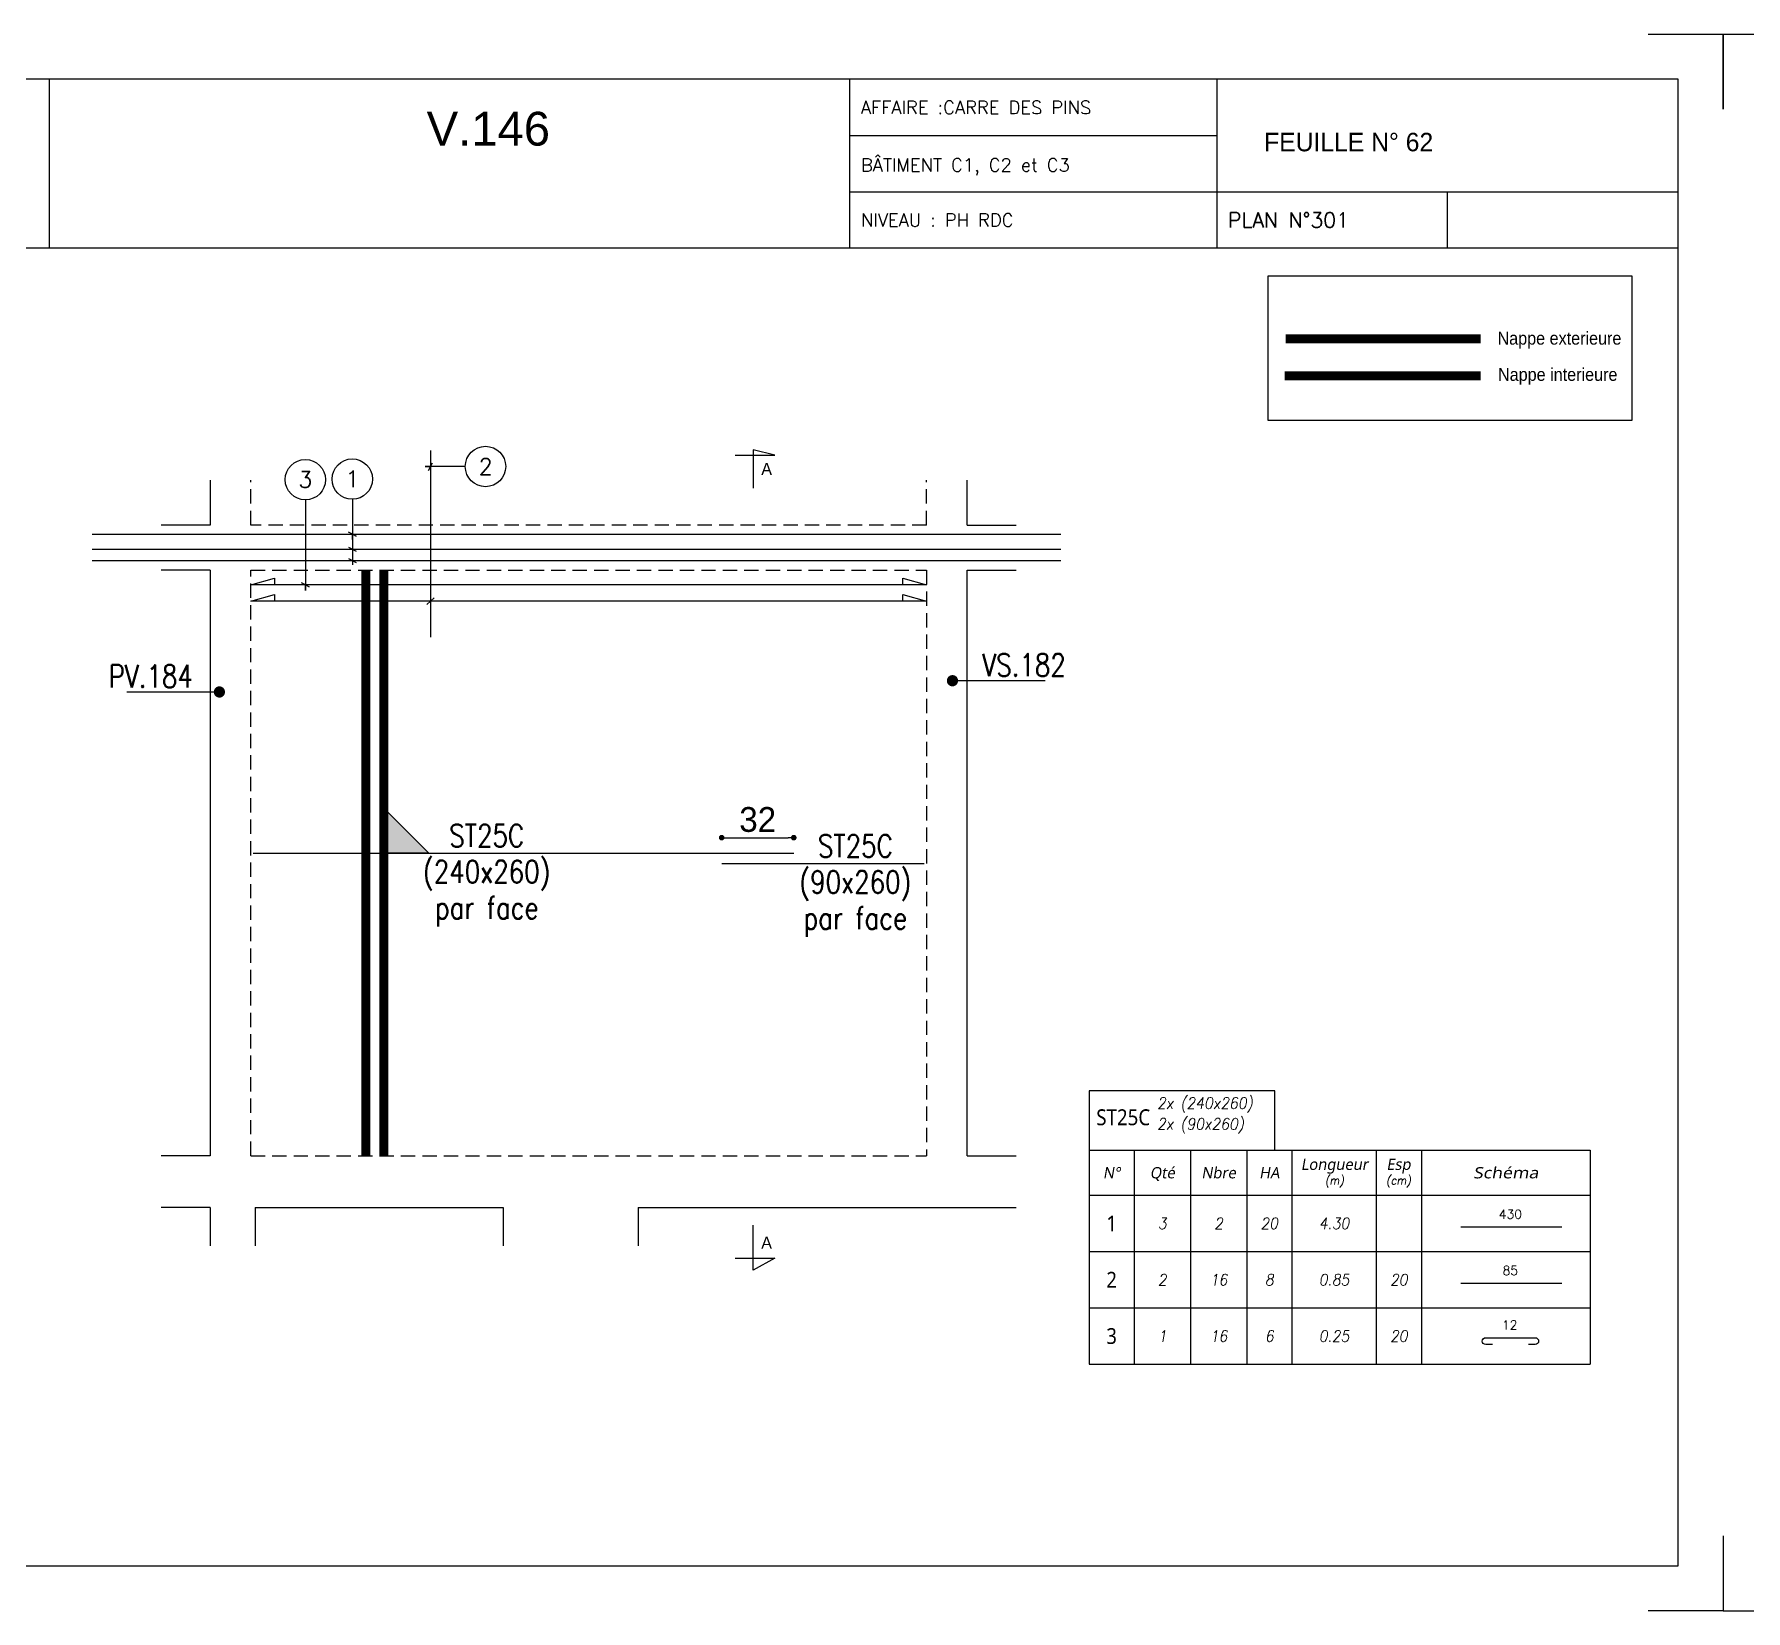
# Model space of a CAD drawing. Header units: metres. Extents: x -5618 to 118954, y -306 to 4637.
# Drawn here: x 54911 to 55671, y 894 to 1594 of the extents above; entities that cross this region are included whole.
import ezdxf
from ezdxf.enums import TextEntityAlignment as Align

# ---------------------------------------------------------------- set-up
doc = ezdxf.new("R2010")
doc.units = ezdxf.units.M
doc.linetypes.add('CACHE', pattern=[9.525, 6.35, -3.175])
for name, color, linetype in [('COTATION', 1, 'Continuous'), ('GO-CARTOUCHE', 7, 'Continuous'), ('GO-FER-HA', 140, 'Continuous'), ('GO-TEXTE', 9, 'Continuous'), ('GO-TEXTE-FER', 3, 'Continuous'), ('STR_COTATION', 1, 'Continuous'), ('STR_TS', 22, 'Continuous'), ('STR_TS_TXT', 7, 'Continuous'), ('STR_VOI-POT', 6, 'Continuous')]:
    doc.layers.add(name, color=color, linetype=linetype)
doc.layers.add('Kofragna_forma', color=7, linetype='Continuous', lineweight=70)
doc.styles.add('ARIAL', font='ARIAL.TTF')
doc.styles.add('Lucida', font='LSANSI.TTF')
doc.styles.add('schéma', font='simplex.shx')
doc.styles.add('Tableau', font='romans.shx', dxfattribs={"width": 0.9, "oblique": 10})
doc.styles.add('Tableau2', font='trebuc.TTF', dxfattribs={"width": 0.9, "oblique": 10})
doc.styles.add('TEXTE', font='romans.shx')
doc.styles.add('TEXTE TS', font='romans.shx', dxfattribs={"width": 0.7, "oblique": 15})
doc.styles.add('TEXTEBA', font='ARIAL.TTF')
doc.dimstyles.new('COUPE-20', dxfattribs={"dimscale": 0.5, "dimtxt": 22, "dimasz": 5, "dimexe": 0.05, "dimexo": 0, "dimgap": 5, "dimtad": 1, "dimdec": 0, "dimdsep": 46, "dimtxsty": 'Standard', "dimblk1": 'DOT', "dimblk2": 'DOT', "dimsah": 1, "dimcen": 0, "dimdle": 150, "dimclrd": 1, "dimclre": 1, "dimclrt": 7, "dimadec": 0, "dimazin": 0, "dimtfac": 1, "dimtdec": 0, "dimtix": 1, "dimtmove": 2, "dimatfit": 3, "dimldrblk": 'DOT', "dimfxl": 0, "dimtvp": 1, "dimtolj": 1, "dimtzin": 0, "dimarcsym": 0})

# ---------------------------------------------------------------- blocks, each defined once
blk = doc.blocks.new('ime')
at = {"layer": 'COTATION', "const_width": 2.5}
blk.add_lwpolyline([(1.25, 0, -1), (-1.25, 0, -1)], format="xyb", close=True, dxfattribs=at)
at = {"layer": 'COTATION'}
blk.add_lwpolyline([(41.09, 0), (0, 0)], dxfattribs=at)
at = {"layer": 'COTATION', "color": 7, "style": 'TEXTE TS', "width": 0.8}
blk.add_attdef('NAME', (9.08, 2), '', height=10, dxfattribs=at)
blk = doc.blocks.new('mrega')
at = {"layer": 'STR_TS_TXT', "style": 'TEXTE TS', "width": 0.8}
for tag, p in [('ST10', (14.48, 0)), ('DIM', (14.48, -16)), ('NOTE', (14.48, -32))]:
    blk.add_attdef(tag, text='', height=10, dxfattribs=at).set_placement(p, align=Align.CENTER)
blk = doc.blocks.new('A$C6F247267')
blk.add_hatch(color=256).paths.add_polyline_path([(0, -0.2), (-0.2, 0), (0, 0)])
blk.add_lwpolyline([(-0.2, 0), (0, 0), (0, -0.2), (-0.2, 0)])
blk = doc.blocks.new('_DOT')
at = {"color": 0, "linetype": 'ByBlock'}
blk.add_line((-0.5, 0), (-1, 0), dxfattribs=at)
at = {"color": 0, "linetype": 'ByBlock', "const_width": 0.5}
blk.add_lwpolyline([(-0.25, 0, 1), (0.25, 0, 1)], format="xyb", close=True, dxfattribs=at)
blk = doc.blocks.new('*D1390')
at = {"layer": 'DEFPOINTS', "color": 0, "linetype": 'ByBlock', "lineweight": -3, "ltscale": 4.5}
for p in [(55248.09, 1237.01), (55216.09, 1225.53, 187.69), (55248.09, 1230.1, 187.69)]:
    blk.add_point(p, dxfattribs=at)
at = {"layer": 'STR_COTATION', "color": 1, "linetype": 'ByBlock', "lineweight": -2, "ltscale": 4.5}
for p, q in [((55216.09, 1237.03), (55216.09, 1237.03)), ((55218.59, 1237.01), (55245.59, 1237.01)), ((55248.09, 1237.03), (55248.09, 1237.03))]:
    blk.add_line(p, q, dxfattribs=at)
at = {"layer": 'STR_COTATION', "color": 1, "linetype": 'ByBlock', "lineweight": -2, "ltscale": 4.5, "xscale": 2.5, "yscale": 2.5, "zscale": 2.5, "rotation": 180}
blk.add_blockref('_DOT', (55216.09, 1237.01), dxfattribs=at)
at = {"layer": 'STR_COTATION', "color": 1, "linetype": 'ByBlock', "lineweight": -2, "ltscale": 4.5, "xscale": 2.5, "yscale": 2.5, "zscale": 2.5}
blk.add_blockref('_DOT', (55248.09, 1237.01), dxfattribs=at)
at = {"layer": 'STR_COTATION', "color": 7, "linetype": 'ByBlock', "lineweight": -3, "ltscale": 4.5, "insert": (55232.09, 1245.01), "char_height": 11, "attachment_point": 5}
blk.add_mtext('\\A1;32', dxfattribs=at)
blk = doc.blocks.new('Barre libre')
at = {"layer": 'GO-TEXTE-FER'}
for p, q in [((0, 0), (0, -1)), ((0, 0), (8.9, 0)), ((0.8, 0), (0.8, -1)), ((1.8, 0), (1.8, -1)), ((2.8, 0), (2.8, -1)), ((3.6, 0), (3.6, -1)), ((5.1, 0), (5.1, -1)), ((5.9, 0), (5.9, -1)), ((8.9, 0), (8.9, -1)), ((0, -1), (8.9, -1))]:
    blk.add_line(p, q, dxfattribs=at)
at = {"layer": 'GO-TEXTE-FER', "color": 1}
blk.add_line((6.603, -0.563), (8.394, -0.563), dxfattribs=at)
at = {"layer": 'GO-TEXTE-FER', "color": 1, "style": 'Tableau'}
blk.add_attdef('Longueur', text='', height=0.16, dxfattribs=at).set_placement((7.481, -0.336), align=Align.MIDDLE_CENTER)
at = {"layer": 'GO-TEXTE-FER', "style": 'Tableau2', "width": 0.9}
blk.add_attdef('NUMERO', text='', height=0.28, dxfattribs=at).set_placement((0.4, -0.5), align=Align.MIDDLE_CENTER)
at = {"layer": 'GO-TEXTE-FER', "style": 'Tableau', "oblique": 10, "width": 0.9}
for tag, p in [('QUANTITE', (1.3, -0.5)), ('NOMBRE', (2.3, -0.5)), ('NUANCE', (3.2, -0.5)), ('LONGUEUR', (4.35, -0.5)), ('ESPACEMENTS', (5.5, -0.5))]:
    blk.add_attdef(tag, text='', height=0.2, dxfattribs=at).set_placement(p, align=Align.MIDDLE_CENTER)
blk = doc.blocks.new('Désignation')
at = {"layer": 'GO-TEXTE-FER'}
for p, q in [((0, 0.8), (8.9, 0.8)), ((0, 0.8), (0, 0)), ((0.8, 0.8), (0.8, 0)), ((1.8, 0.8), (1.8, 0)), ((2.8, 0.8), (2.8, 0)), ((3.6, 0.8), (3.6, 0)), ((5.1, 0.8), (5.1, 0)), ((5.9, 0.8), (5.9, 0)), ((8.9, 0.8), (8.9, 0)), ((0, 0), (8.9, 0))]:
    blk.add_line(p, q, dxfattribs=at)
at = {"layer": 'GO-TEXTE-FER', "style": 'Tableau2', "oblique": 10}
for s, p in [('Longueur', (4.356, 0.55)), ('Esp', (5.494, 0.55)), ('N°', (0.4, 0.4)), ('Qté', (1.3, 0.4)), ('Nbre', (2.3, 0.4)), ('HA', (3.2, 0.4))]:
    blk.add_text(s, height=0.2, dxfattribs=at).set_placement(p, align=Align.MIDDLE_CENTER)
at = {"layer": 'GO-TEXTE-FER', "color": 7, "style": 'Tableau', "oblique": 10, "width": 0.9}
for s, p in [('(m)', (4.356, 0.265)), ('(cm)', (5.494, 0.265))]:
    blk.add_text(s, height=0.15, dxfattribs=at).set_placement(p, align=Align.MIDDLE_CENTER)
at = {"layer": 'GO-TEXTE-FER', "style": 'Tableau2', "oblique": 10, "width": 1.2}
blk.add_text('Schéma', height=0.2, dxfattribs=at).set_placement((7.4, 0.4), align=Align.MIDDLE_CENTER)
blk = doc.blocks.new('Epingle')
at = {"layer": 'GO-TEXTE-FER'}
for p, q in [((0, 0), (0, -1)), ((0, 0), (8.9, 0)), ((0.8, 0), (0.8, -1)), ((1.8, 0), (1.8, -1)), ((2.8, 0), (2.8, -1)), ((3.6, 0), (3.6, -1)), ((5.1, 0), (5.1, -1)), ((5.9, 0), (5.9, -1)), ((8.9, 0), (8.9, -1)), ((0, -1), (8.9, -1))]:
    blk.add_line(p, q, dxfattribs=at)
at = {"layer": 'GO-TEXTE-FER', "color": 1}
blk.add_lwpolyline([(7.162, -0.65), (7.042, -0.65, -1), (7.042, -0.53), (7.922, -0.53, -1), (7.922, -0.65), (7.802, -0.65)], format="xyb", dxfattribs=at)
at = {"layer": 'GO-TEXTE-FER', "color": 1, "style": 'Tableau'}
blk.add_attdef('Longueur', text='', height=0.16, dxfattribs=at).set_placement((7.469, -0.303), align=Align.MIDDLE_CENTER)
at = {"layer": 'GO-TEXTE-FER', "style": 'Tableau2', "width": 0.9}
blk.add_attdef('NUMERO', text='', height=0.28, dxfattribs=at).set_placement((0.4, -0.5), align=Align.MIDDLE_CENTER)
at = {"layer": 'GO-TEXTE-FER', "style": 'Tableau', "oblique": 10, "width": 0.9}
for tag, p in [('QUANTITE', (1.3, -0.5)), ('NOMBRE', (2.3, -0.5)), ('NUANCE', (3.2, -0.5)), ('LONGUEUR', (4.35, -0.5)), ('ESPACEMENTS', (5.5, -0.5))]:
    blk.add_attdef(tag, text='', height=0.2, dxfattribs=at).set_placement(p, align=Align.MIDDLE_CENTER)

msp = doc.modelspace()

# ---------------------------------------------------------------- linework, layer by layer
for p, q in [((55272.91, 1573.71), (55272.91, 1498.77)), ((55435.88, 1573.74), (55435.88, 1498.77)), ((55272.91, 1548.71), (55435.88, 1548.71)), ((55272.91, 1523.72), (55435.88, 1523.72)), ((55435.88, 1523.74), (55640.73, 1523.74)), ((55538.21, 1523.74), (55538.21, 1498.77))]:
    msp.add_line(p, q)
for points in [[(55627.4, 1593.71), (55660.73, 1593.71), (55660.73, 1560.38)], [(55660.73, 1560.38), (55660.73, 1593.71), (55694.06, 1593.71)], [(54917.47, 1573.71), (54917.47, 1498.77)], [(55640.73, 1498.77), (54690.82, 1498.77)], [(55660.73, 927.11), (55660.73, 893.78), (55627.4, 893.78)], [(55660.73, 927.11), (55660.73, 893.78), (55694.06, 893.78)]]:
    msp.add_lwpolyline(points)
msp.add_lwpolyline([(54690.82, 1573.71), (54690.82, 913.78), (55640.73, 913.78), (55640.73, 1573.71)], close=True)
at = {"layer": 'COTATION'}
msp.add_line((55085.13, 1340.49, 187.69), (55088.48, 1343.44, 187.69), dxfattribs=at)
at = {"layer": 'COTATION', "elevation": 187.69}
for points in [[(55296.44, 1349.2), (55296.44, 1352.2), (55307, 1349.2), (55007.04, 1349.2), (55017.6, 1352.2), (55017.6, 1349.2)], [(55296.44, 1341.97), (55296.44, 1344.97), (55307, 1341.97), (55007.04, 1341.97), (55017.6, 1344.97), (55017.6, 1341.97)]]:
    msp.add_lwpolyline(points, dxfattribs=at)
at = {"layer": 'GO-FER-HA'}
for p, q in [((55052.13, 1369.37, 187.69), (55052.13, 1363.19, 187.69)), ((55050.44, 1365.97, 187.69), (55053.83, 1364.18, 187.69)), ((55050.44, 1360.98, 187.69), (55053.83, 1359.19, 187.69)), ((55052.13, 1364.38, 187.69), (55052.13, 1358.2, 187.69))]:
    msp.add_line(p, q, dxfattribs=at)
at = {"layer": 'GO-FER-HA', "elevation": 187.69}
for points in [[(55102.27, 1401.84, -512.322006), (55102.27, 1401.77), (55084.41, 1401.77), (55086.81, 1401.77), (55085.91, 1400.07), (55087.7, 1403.47)], [(55031.24, 1386.97, -512.322006), (55031.31, 1386.97), (55031.31, 1346.8), (55031.31, 1349.2), (55033, 1348.3), (55029.61, 1350.1)], [(55052.06, 1387.24, -512.322006), (55052.13, 1387.24), (55052.13, 1369.37), (55052.13, 1371.77), (55053.83, 1370.87), (55050.44, 1372.67)]]:
    msp.add_lwpolyline(points, format="xyb", dxfattribs=at)
at = {"layer": 'GO-TEXTE', "elevation": 187.69, "flags": 128}
for points in [[(55222.1, 1406.86), (55239.75, 1406.85), (55230.07, 1409.14), (55230.06, 1392.22)], [(55222.08, 1050.28), (55239.72, 1050.28), (55230.05, 1045), (55230.05, 1064.92)]]:
    msp.add_lwpolyline(points, dxfattribs=at)
at = {"layer": 'GO-TEXTE-FER'}
msp.add_lwpolyline([(55379.21, 1098.25), (55461.71, 1098.25), (55461.71, 1124.68), (55379.21, 1124.68)], close=True, dxfattribs=at)
at = {"layer": 'Kofragna_forma', "color": 4, "lineweight": -3}
for p, q in [((54989.04, 1395.79, 187.69), (54989.04, 1375.79, 187.69)), ((55325.09, 1375.79, 187.69), (55325.09, 1395.79, 187.69)), ((54989.04, 1375.79, 187.69), (54967.25, 1375.79, 187.69)), ((55325.09, 1375.79, 187.69), (55346.79, 1375.79, 187.69)), ((54989.04, 1355.79, 187.69), (54967.25, 1355.79, 187.69)), ((54989.04, 1355.79, 187.69), (54989.04, 1156.79, 187.69)), ((55325.09, 1355.79, 187.69), (55346.79, 1355.79, 187.69)), ((55325.09, 1095.79, 187.69), (55325.09, 1355.79, 187.69)), ((54989.04, 1156.79, 187.69), (54989.04, 1095.79, 187.69)), ((54989.04, 1095.79, 187.69), (54967.25, 1095.79, 187.69)), ((55325.09, 1095.79, 187.69), (55346.79, 1095.79, 187.69)), ((54989.04, 1072.79, 187.69), (54967.25, 1072.79, 187.69)), ((54989.04, 1072.79, 187.69), (54989.04, 1055.79, 187.69)), ((55009.04, 1072.79, 187.69), (55119.04, 1072.79, 187.69)), ((55009.04, 1072.79, 187.69), (55009.04, 1055.79, 187.69)), ((55119.04, 1072.79, 187.69), (55119.04, 1055.79, 187.69)), ((55179.04, 1072.79, 187.69), (55346.79, 1072.79, 187.69)), ((55179.04, 1072.79, 187.69), (55179.04, 1055.79, 187.69))]:
    msp.add_line(p, q, dxfattribs=at)
at = {"layer": 'Kofragna_forma', "linetype": 'CACHE', "lineweight": -3}
for p, q in [((55007.04, 1375.79, 187.69), (55007.04, 1395.79, 187.69)), ((55307, 1375.79, 187.69), (55307, 1395.79, 187.69)), ((55307, 1375.79, 187.69), (55007.04, 1375.79, 187.69)), ((55007.04, 1095.79, 187.69), (55007.04, 1355.79, 187.69)), ((55007.04, 1355.79, 187.69), (55307, 1355.79, 187.69)), ((55307, 1355.79, 187.69), (55307, 1095.79, 187.69)), ((55007.04, 1095.79, 187.69), (55307, 1095.79, 187.69))]:
    msp.add_line(p, q, dxfattribs=at)
at = {"layer": 'STR_TS', "color": 3}
for p, q in [((55008.04, 1230.1, 187.69), (55248.09, 1230.1, 187.69)), ((55216.09, 1225.53, 187.69), (55306, 1225.53, 187.69))]:
    msp.add_line(p, q, dxfattribs=at)
at = {"layer": 'STR_TS', "color": 7}
msp.add_lwpolyline([(55458.66, 1486.45), (55620.21, 1486.45), (55620.21, 1422.16), (55458.66, 1422.16)], close=True, dxfattribs=at)
at = {"layer": 'STR_TS', "linetype": 'CACHE', "ltscale": 2, "const_width": 4}
msp.add_lwpolyline([(55553.08, 1458.45), (55466.53, 1458.45)], dxfattribs=at)
at = {"layer": 'STR_TS', "const_width": 4}
msp.add_lwpolyline([(55553.08, 1442), (55465.96, 1442)], dxfattribs=at)
at = {"layer": 'STR_TS', "linetype": 'ByBlock', "ltscale": 2, "const_width": 4, "elevation": 187.69}
msp.add_lwpolyline([(55058.08, 1095.79), (55058.08, 1355.79)], dxfattribs=at)
at = {"layer": 'STR_TS', "linetype": 'CACHE', "ltscale": 2, "const_width": 4, "elevation": 187.69}
msp.add_lwpolyline([(55066.13, 1095.79), (55066.13, 1355.79)], dxfattribs=at)
at = {"layer": 'STR_VOI-POT'}
for p, q in [((55086.81, 1408.96, 187.69), (55086.81, 1325.96, 187.69)), ((54936.63, 1371.77, 187.69), (55366.59, 1371.77, 187.69)), ((54936.63, 1365.08, 187.69), (55366.59, 1365.08, 187.69)), ((54936.63, 1360.09, 187.69), (55366.59, 1360.09, 187.69))]:
    msp.add_line(p, q, dxfattribs=at)

# ---------------------------------------------------------------- block references
at = {"layer": 'COTATION'}
ref = msp.add_blockref('ime', (55318.55, 1306.69, 187.69), dxfattribs=at)
ref.add_attrib('NAME', 'VS.182', (55331.82, 1308.69, 187.69), dxfattribs={"color": 7, "height": 10, "style": 'TEXTE TS', "width": 0.8})
ref = msp.add_blockref('ime', (54993.11, 1301.69, 187.69), dxfattribs=dict(at, xscale=-1))
ref.add_attrib('NAME', 'PV.184', (54943.95, 1303.69, 187.69), dxfattribs={"color": 7, "height": 10, "style": 'TEXTE TS', "width": 0.8})
at = {"layer": 'GO-FER-HA', "xscale": 25, "yscale": 25, "zscale": 25}
msp.add_blockref('Désignation', (55379.21, 1078.25), dxfattribs=at)
at = {"layer": 'GO-TEXTE-FER', "xscale": 25, "yscale": 25, "zscale": 25}
for name, p, values in [('Barre libre', (55379.21, 1078.25), {'NUMERO': '1', 'QUANTITE': '3', 'NOMBRE': '2', 'NUANCE': '20', 'Longueur': '430', 'LONGUEUR': '4.30'}), ('Barre libre', (55379.21, 1053.25), {'NUMERO': '2', 'QUANTITE': '2', 'NOMBRE': '16', 'NUANCE': '8', 'Longueur': '85', 'LONGUEUR': '0.85', 'ESPACEMENTS': '20'}), ('Epingle', (55379.21, 1028.25), {'NUMERO': '3', 'QUANTITE': '1', 'NOMBRE': '16', 'NUANCE': '6', 'Longueur': '12', 'LONGUEUR': '0.25', 'ESPACEMENTS': '20'})]:
    msp.add_blockref(name, p, dxfattribs=at).add_auto_attribs(values)
at = {"layer": 'STR_TS', "xscale": 100, "yscale": 100, "zscale": 100, "rotation": 180}
msp.add_blockref('A$C6F247267', (55066.13, 1230.1, 210.23), dxfattribs=at)
at = {"layer": 'STR_TS_TXT'}
for p, values in [((55097.32, 1232.93, 375.38), {'NOTE': 'par face', 'ST10': 'ST25C', 'DIM': '(240x260)'}), ((55260.97, 1228.34), {'NOTE': 'par face', 'ST10': 'ST25C', 'DIM': '(90x260)'})]:
    msp.add_blockref('mrega', p, dxfattribs=at).add_auto_attribs(values)

# ---------------------------------------------------------------- texts
for s, height, style, p in [('V.146', 15, 'ARIAL', (55085.13, 1544.27)), ('AFFAIRE :CARRE DES PINS', 5.8328, 'schéma', (55277.91, 1558.3)), ('BÂTIMENT C1, C2 et C3', 5.8328, 'schéma', (55277.91, 1532.74)), ('NIVEAU : PH RDC', 5.8328, 'schéma', (55277.91, 1508.3)), ('PLAN N°301', 6.666, 'schéma', (55440.88, 1507.89))]:
    msp.add_text(s, height=height, dxfattribs=dict(style=style)).set_placement(p)
at = {"linetype": 'ByBlock', "lineweight": -3, "ltscale": 4.5}
msp.add_text('FEUILLE N° 62', height=8.2, dxfattribs=at).set_placement((55456.88, 1541.74))
at = {"layer": 'GO-CARTOUCHE', "color": 2, "style": 'TEXTEBA', "width": 0.9}
for s, p in [('Nappe exterieure', (55588.02, 1455.9)), ('Nappe interieure', (55587.25, 1439.81))]:
    msp.add_text(s, height=5.7024, dxfattribs=at).set_placement(p, align=Align.CENTER)
at = {"layer": 'GO-FER-HA', "style": 'TEXTE'}
for s, p in [('3', (55031.31, 1396.02, 281.69)), ('1', (55052.13, 1396.29, 281.69)), ('2', (55111.33, 1401.77, 281.69))]:
    msp.add_text(s, height=7.2, rotation=360, dxfattribs=at).set_placement(p, align=Align.MIDDLE_CENTER)
at = {"layer": 'GO-TEXTE', "linetype": 'Continuous', "style": 'Lucida'}
for rotation, p in [(359.98193, (55233.68, 1398.06, 187.69)), (0.0018, (55233.66, 1054.55, 187.69))]:
    msp.add_text('A', height=5.32, rotation=rotation, dxfattribs=at).set_placement(p)
at = {"layer": 'GO-TEXTE-FER', "style": 'Tableau', "oblique": 10, "width": 0.9}
for s, p in [('2x (240x260)', (55409.39, 1116.67)), ('2x (90x260)', (55409.39, 1107.42))]:
    msp.add_text(s, height=5.0562, dxfattribs=at).set_placement(p)
at = {"layer": 'GO-TEXTE-FER', "style": 'Tableau2', "width": 0.9}
msp.add_attdef('ST25C', text='1', height=7.08, dxfattribs=at).set_placement((55394.35, 1112.88), align=Align.MIDDLE_CENTER)

# ---------------------------------------------------------------- dimensions: what is measured, and where the dimension line sits
at = {"layer": 'STR_COTATION', "linetype": 'ByBlock', "lineweight": -3, "ltscale": 4.5}
dim = msp.add_linear_dim(base=(55248.09, 1237.01), p1=(55216.09, 1225.53, 187.69), p2=(55248.09, 1230.1, 187.69), dimstyle='COUPE-20', override={"dimfxl": 0.1}, dxfattribs=at)
dim.commit()
dim.dimension.update_dxf_attribs({"geometry": '*D1390', "text_midpoint": (55232.09, 1245.01)})

doc.saveas('drawing.dxf')
